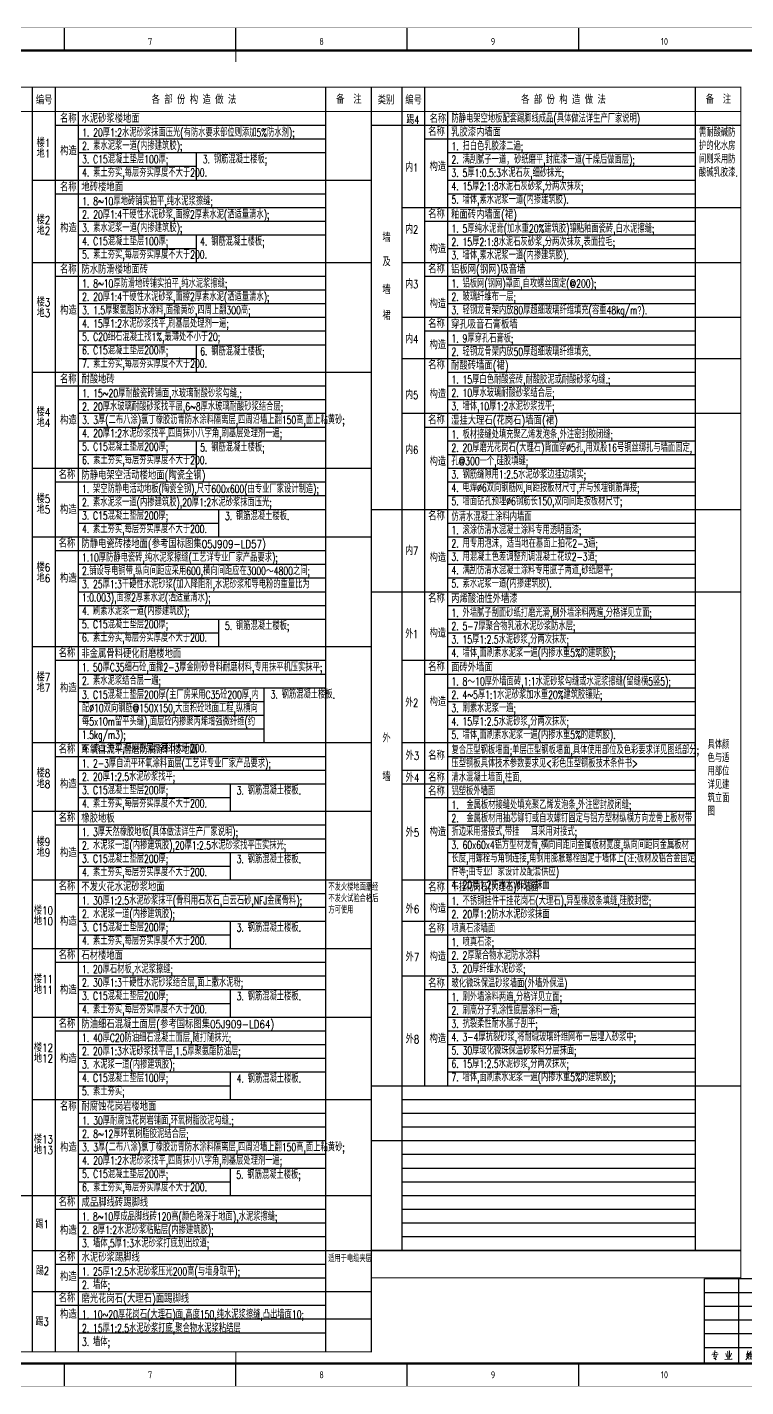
# Model space of a CAD drawing. Extents: x 175045 to 467920, y -30962 to 28493.
# Drawn here: x 218443 to 249878, y -30962 to 28488 of the extents above; entities that cross this region are included whole.
import ezdxf
from ezdxf.enums import TextEntityAlignment as Align

# ---------------------------------------------------------------- set-up
doc = ezdxf.new("R2010")
doc.units = 0
doc.header["$LTSCALE"] = 1000
doc.header["$MEASUREMENT"] = 0
for name, color, linetype in [('HQ2', 7, 'Continuous'), ('PUB_TEXT', 7, 'Continuous'), ('工程做法表', 161, 'Continuous')]:
    doc.layers.add(name, color=color, linetype=linetype)
doc.styles.add('BIGFONT', font='geditxt.shx', dxfattribs={"bigfont": 'haiwenhz.shx'})
doc.styles.add('HZ', font='geditxt.shx', dxfattribs={"width": 0.7, "bigfont": 'dxt.shx'})
doc.styles.get("Standard").update_dxf_attribs({"font": 'GBENOR', "bigfont": 'GBCBIG'})
doc.styles.add('TK', font='geditxt.shx', dxfattribs={"width": 0.75, "bigfont": 'dxt.shx'})

# ---------------------------------------------------------------- blocks, each defined once
blk = doc.blocks.new('GEDI_WK_A11')
at = {"color": 3}
for p, q in [((450, 584), (450, 594)), ((525, 584), (525, 594)), ((600, 584), (600, 594)), ((675, 584), (675, 594)), ((450, 0), (450, 10)), ((525, 0), (525, 10)), ((600, 0), (600, 10)), ((675, 0), (675, 10))]:
    blk.add_line(p, q, dxfattribs=at)
for points, const_width in [([(0, 0), (1050, 0), (1050, 594), (0, 594)], 0.1), ([(25, 10), (1040, 10), (1040, 584), (25, 584)], 1)]:
    blk.add_lwpolyline(points, close=True, dxfattribs=dict(at, const_width=const_width))
at = {"color": 3, "const_width": 0.5}
for points in [[(525, 579), (525, 594)], [(525, 0), (525, 15)]]:
    blk.add_lwpolyline(points, dxfattribs=at)
at = {"color": 3}
for s, p in [('7', (487.5, 588)), ('8', (562.5, 588)), ('9', (637.5, 588)), ('10', (712.5, 588)), ('7', (487.5, 5)), ('8', (562.5, 5)), ('9', (637.5, 5)), ('10', (712.5, 5))]:
    blk.add_text(s, height=3, dxfattribs=at).set_placement(p, align=Align.MIDDLE)
blk = doc.blocks.new('GEDI_HQ2_2012')
at = {"layer": 'HQ2', "color": 2}
for p, q in [((0, 37), (-65, 37)), ((-65, 0), (-65, 37)), ((-50, 0), (-50, 37)), ((-35, 0), (-35, 37)), ((-15, 0), (-15, 37)), ((0, 0), (0, 37)), ((-65, 31), (0, 31)), ((-65, 25), (0, 25)), ((-65, 19), (0, 19)), ((-65, 13), (0, 13)), ((-65, 7), (0, 7)), ((0, 0), (0, 7)), ((-65, 0), (0, 0))]:
    blk.add_line(p, q, dxfattribs=at)
at = {"layer": 'HQ2', "color": 7, "lineweight": 0}
for points in [[(-61.84, 3.75), (-58.95, 3.96), (-59.09, 3.99), (-59.26, 3.96)], [(-61.32, 4.51), (-59.5, 4.74), (-59.61, 4.74), (-59.81, 4.67)], [(-60.48, 5.59), (-60.45, 5.32), (-60.68, 4.06), (-60.94, 2.94), (-61, 3), (-59.61, 3.24), (-59.64, 3.34), (-60.33, 1.98)], [(-60.97, 2.42), (-60.62, 2.15), (-60.39, 1.98), (-60.13, 1.81), (-59.99, 1.67), (-59.9, 1.5)], [(-56.1, 1.64), (-52.83, 1.81), (-52.98, 1.84), (-53.3, 1.77)], [(-55.7, 4.3), (-55.3, 3.17), (-55.24, 2.8)], [(-54.89, 5.32), (-54.83, 5.02), (-54.83, 1.71)], [(-54.16, 5.56), (-54.1, 5.29), (-54.16, 1.74)], [(-53.24, 4.44), (-53.3, 3.99), (-53.67, 3.34), (-54.13, 2.66)], [(-45.7, 4.4), (-45.7, 4.26), (-45.81, 3.69), (-45.9, 3.24), (-45.95, 2.94), (-46.07, 2.69), (-46.25, 2.39), (-46.42, 2.12), (-46.62, 1.84), (-46.85, 1.57)], [(-46.82, 3.96), (-45.72, 4.09)], [(-46.04, 5.53), (-46.04, 5.36), (-46.48, 3), (-46.3, 2.9), (-46.1, 2.73), (-45.92, 2.59), (-45.78, 2.42), (-45.7, 2.25)], [(-45.75, 1.81), (-43.72, 1.91), (-43.93, 1.94), (-44.27, 1.88)], [(-45.12, 4.88), (-45.12, 4.64), (-45.26, 3.99), (-45.4, 3.58), (-45.58, 3.21)], [(-45.29, 3), (-44.07, 3.17), (-44.22, 3.17), (-44.36, 3.11)], [(-45.17, 3.96), (-44.02, 4.06), (-44.1, 4.09), (-44.27, 4.06)], [(-44.71, 5.53), (-44.68, 5.32), (-44.74, 1.88)], [(-39.56, 4.64), (-39.47, 4.61), (-38.17, 4.84), (-38.25, 4.91), (-38.49, 4.57), (-38.74, 4.2), (-39.01, 3.89), (-39.3, 3.58), (-39.62, 3.27), (-39.96, 2.97), (-40.34, 2.69), (-40.4, 2.66), (-40.63, 2.52), (-40.86, 2.36)], [(-39.15, 5.7), (-39.18, 5.46), (-39.53, 4.91), (-39.73, 4.57), (-39.96, 4.26), (-40.25, 3.92), (-40.54, 3.69)], [(-39.88, 4.26), (-39.82, 4.23), (-39.5, 3.92), (-39.47, 3.75), (-39.59, 3.99)], [(-39.73, 3.04), (-39.67, 2.94), (-39.62, 2.08), (-39.59, 1.98), (-39.59, 1.37), (-39.62, 1.64), (-39.62, 1.74), (-38.19, 1.91), (-38.22, 1.91), (-38.37, 1.91), (-38.22, 3.17), (-38.17, 3.11), (-38.25, 3.07), (-39.64, 2.87)], [(-27.95, 4.37), (-27.98, 4.2), (-28.44, 3.58), (-28.47, 3.51), (-28.7, 3.21), (-29.11, 2.83), (-29.31, 2.66), (-29.51, 2.49)], [(-28.5, 5.49), (-28.53, 5.26), (-28.76, 4.74), (-28.96, 4.33), (-29.2, 3.99)], [(-28.99, 1.61), (-26.79, 1.77), (-26.93, 1.77), (-27.25, 1.74)], [(-28.73, 4.81), (-27.89, 4.91)], [(-28.62, 2.66), (-28.47, 2.22), (-28.47, 2.01), (-28.5, 2.29)], [(-28.53, 4.78), (-28.33, 4.26)], [(-27.57, 3.27), (-28.5, 3.14)], [(-28.07, 2.94), (-27.95, 2.42), (-28.01, 2.15), (-28.01, 2.52)], [(-28.01, 4.13), (-26.85, 2.83), (-26.38, 2.83), (-26.85, 2.87), (-27.08, 3.11)], [(-27.43, 5.49), (-27.4, 5.32), (-27.75, 4.37)], [(-27.34, 2.9), (-27.34, 2.66), (-27.69, 1.71)], [(-27.6, 4.71), (-26.56, 4.88)], [(-27.28, 4.67), (-27.02, 4.13)], [(-22.07, 4.64), (-21.98, 4.61), (-20.68, 4.84), (-20.76, 4.91), (-20.99, 4.57), (-21.26, 4.2), (-21.52, 3.89), (-21.81, 3.58), (-22.12, 3.27), (-22.47, 2.97), (-22.85, 2.69), (-22.91, 2.66), (-23.14, 2.52), (-23.37, 2.36)], [(-21.66, 5.7), (-21.69, 5.46), (-22.04, 4.91), (-22.24, 4.57), (-22.47, 4.26), (-22.76, 3.92), (-23.05, 3.69)], [(-22.39, 4.26), (-22.33, 4.23), (-22.01, 3.92), (-21.98, 3.75), (-22.1, 3.99)], [(-22.24, 3.04), (-22.18, 2.94), (-22.12, 2.08), (-22.1, 1.98), (-22.1, 1.37), (-22.12, 1.64), (-22.12, 1.74), (-20.71, 1.91), (-20.74, 1.91), (-20.88, 1.91), (-20.74, 3.17), (-20.68, 3.11), (-20.76, 3.07), (-22.15, 2.87)], [(-11.41, 5.19), (-11.35, 4.84), (-11.32, 4.09), (-11.29, 3.31), (-11.29, 3.21), (-11.29, 2.66), (-11.29, 1.94), (-11.29, 2.18), (-10.17, 2.39), (-9.93, 2.15), (-9.87, 2.46), (-9.87, 2.87), (-9.84, 3.65), (-9.82, 4.47), (-9.82, 5.15), (-9.79, 5.05), (-11.32, 4.81)], [(-11.29, 3.58), (-10.17, 3.79), (-10.28, 3.82), (-10.54, 3.69)], [(-6.17, 2.63), (-4.37, 2.9), (-4.46, 2.94), (-4.57, 2.83)], [(-5.5, 2.42), (-5.53, 2.25), (-5.76, 1.91), (-5.97, 1.67), (-6.17, 1.5)], [(-6.08, 4.57), (-4.37, 4.78)], [(-5.62, 5.49), (-5.56, 5.29), (-5.56, 2.73)], [(-5.53, 3.99), (-5.01, 4.09)], [(-5.5, 3.41), (-5.04, 3.51)], [(-5.04, 2.52), (-4.72, 2.12), (-4.72, 1.94), (-4.83, 2.25)], [(-4.8, 5.7), (-4.75, 5.49), (-4.83, 2.83)], [(-4.14, 5.22), (-4.05, 4.84), (-4.05, 4.09), (-4.08, 3.27), (-4.14, 2.76), (-4.28, 2.22), (-4.46, 1.88), (-4.78, 1.37)], [(-4.08, 3.07), (-4.02, 3.07), (-3.56, 3.17)], [(-4.05, 4.81), (-3.18, 4.98), (-3.27, 5.08), (-3.27, 4.03), (-3.27, 3.96), (-3.24, 2.42), (-3.27, 1.84), (-3.3, 1.5), (-3.33, 1.4), (-3.76, 1.84), (-3.36, 1.54)], [(-4.02, 3.96), (-3.53, 4.06)]]:
    blk.add_lwpolyline(points, dxfattribs=at)
blk.add_text('112233', height=0.0001).set_placement((-22.1, 1.74))
blk = doc.blocks.new('A$C7DF8697A')
for name, p in [('GEDI_WK_A11', (0, 0)), ('GEDI_HQ2_2012', (795, 10))]:
    blk.add_blockref(name, p)
at = {"style": 'TK', "width": 0.85}
for tag, height, p in [('PROJECTNAME', 4.75, (985, 44)), ('PHASE', 4, (1027, 44)), ('DRAWINGNAME', 4.75, (995, 31))]:
    blk.add_attdef(tag, text='', height=height, dxfattribs=at).set_placement(p, align=Align.MIDDLE_CENTER)
for tag, p, height in [('APPROVE', (872, 32.75), 3.5), ('DESIGN', (917, 32.75), 3.5), ('REVIEW1', (872, 25.75), 3.5), ('DRAW', (917, 25.75), 3.5), ('REVIEW2', (872, 18.75), 3.5), ('PROPORTION', (917, 18.75), 3.5), ('DRAWINGNUMBER', (967, 18.5), 4), ('CHECK', (872, 11.75), 3.5), ('DATE', (917, 11.75), 3.5), ('VERSION', (1033, 11.75), 3.5)]:
    blk.add_attdef(tag, p, '', height=height, dxfattribs=at)

msp = doc.modelspace()

# ---------------------------------------------------------------- linework, layer by layer
at = {"layer": '工程做法表'}
for p, q in [((225832.7, 23005), (225832.7, 21805)), ((225840.5, 19405), (225840.5, 18205)), ((225840.5, 14605), (225840.5, 13405)), ((225840.5, 10405), (225840.5, 9205)), ((226804.8, 7405), (226804.8, 6205)), ((226804.8, 2605), (226804.8, 1405)), ((228801.7, -395), (228801.7, -2795)), ((227315.5, -4595), (227315.5, -5795)), ((227315.5, -7595), (227315.5, -8795)), ((227315.5, -10595), (227315.5, -11795)), ((227315.5, -13595), (227315.5, -14795)), ((227315.5, -17195), (227315.5, -18395)), ((227315.5, -21395), (227315.5, -22595))]:
    msp.add_line(p, q, dxfattribs=at)
at = {"layer": '工程做法表', "const_width": 50}
for points in [[(179569.5, 25868.6), (223023.8, 25868.6)], [(179569.5, 25868.6), (233498.2, 25868.6), (233498.2, -29431.4), (217335.1, -29431.4)], [(179569.5, 25868.6), (233498.2, 25868.6), (233498.2, -29431.4), (217335.1, -29431.4)], [(195732.6, 25868.6), (249661.2, 25868.6), (249661.2, -26195), (233498.2, -26195)], [(195732.6, 25868.6), (249661.2, 25868.6), (249658.4, -24995), (233498.2, -24995)], [(217328.7, 24805), (233498.2, 24805)], [(233491.8, 24805), (249661.2, 24805)]]:
    msp.add_lwpolyline(points, dxfattribs=at)
at = {"layer": '工程做法表'}
for points in [[(218666.6, 25868.6), (218666.6, -29431.4)], [(219666.6, 25868.6), (219666.6, -29431.4)], [(231496.8, 25868.6), (231496.8, -29431.4)], [(234830.7, 25868.6), (234830.7, -24995)], [(235829.7, 25868.6), (235829.7, -17795)], [(247660.9, 25868.6), (247660.9, -24995)], [(220666.6, 24805), (220666.6, -29431.4)], [(236830.7, 24805), (236830.7, -17795)], [(219666.6, 24205), (231496.8, 24205)], [(219666.6, 24205), (231496.8, 24205)], [(233499.2, 24205), (249661, 24205)], [(220666.6, 23605), (231496.8, 23605)], [(235830.7, 23605), (247660.9, 23605)], [(220666.6, 23005), (231496.8, 23005)], [(236830.7, 23005), (247660.9, 23005)], [(220666.6, 22405), (225832.7, 22405)], [(236830.7, 22405), (247660.9, 22405)], [(218666.6, 21805), (233498.2, 21805)], [(236830.7, 21805), (247660.9, 21805)], [(219666.6, 21205), (231496.8, 21205)], [(236830.7, 21205), (247660.9, 21205)], [(220666.6, 20605), (231496.8, 20605)], [(234830.7, 20605), (249660.8, 20605)], [(220666.6, 20005), (231496.8, 20005)], [(235830.7, 20005), (247660.9, 20005)], [(220666.6, 19405), (231496.8, 19405)], [(236830.7, 19405), (247660.9, 19405)], [(220666.6, 18805), (225840.5, 18805)], [(236830.7, 18805), (247660.9, 18805)], [(218666.6, 18205), (233498.2, 18205)], [(234829.7, 18205), (249660.7, 18205)], [(219666.6, 17605), (231496.8, 17605)], [(235830.7, 17605), (247660.9, 17605)], [(220666.6, 17005), (231496.8, 17005)], [(236830.7, 17005), (247660.9, 17005)], [(220666.6, 16405), (231496.8, 16405)], [(236830.7, 16405), (247660.9, 16405)], [(220666.6, 15805), (231496.8, 15805)], [(234829.7, 15805), (249660.7, 15805)], [(220666.6, 15205), (231496.8, 15205)], [(235830.7, 15205), (247660.9, 15205)], [(220666.6, 14605), (231496.8, 14605)], [(236830.7, 14605), (247660.9, 14605)], [(220666.6, 14005), (225840.5, 14005)], [(234829.7, 14005), (249660.7, 14005)], [(218666.6, 13405), (233498.2, 13405)], [(236830.7, 13405), (247660.9, 13405)], [(219666.6, 12805), (231496.8, 12805)], [(236830.7, 12805), (247660.9, 12805)], [(220666.6, 12205), (231496.8, 12205)], [(236830.7, 12205), (247660.9, 12205)], [(220666.6, 11605), (231496.8, 11605)], [(234829.7, 11605), (249660.2, 11605)], [(220666.6, 11005), (231496.8, 11005)], [(235829.7, 11005), (247660.9, 11005)], [(220666.6, 10405), (231496.8, 10405)], [(236830.7, 10405), (247660.9, 10405)], [(220666.6, 9805), (225840.5, 9805)], [(236830.7, 9805), (247660.9, 9805)], [(218666.6, 9205), (233498.2, 9205)], [(236829.7, 9205), (247659.9, 9205)], [(219666.6, 8605), (231496.8, 8605)], [(236829.7, 8605), (247660.9, 8605)], [(220666.6, 8005), (231496.8, 8005)], [(236829.7, 8005), (247660.9, 8005)], [(220666.6, 7405), (231496.8, 7405)], [(233498.2, 7405), (249660.3, 7405)], [(220666.6, 6805), (226804.8, 6805)], [(236830.7, 6805), (247660.9, 6805)], [(218666.6, 6205), (233497.9, 6205)], [(236830.7, 6205), (247660.9, 6205)], [(219666.6, 5605), (231496.8, 5605)], [(236830.7, 5605), (247660.9, 5605)], [(220666.6, 5005), (231496.8, 5005)], [(236830.7, 5005), (247660.9, 5005)], [(220666.6, 4405), (231496.8, 4405)], [(236830.7, 4405), (247660.9, 4405)], [(220666.6, 3805), (231496.8, 3805)], [(233498.2, 3805), (249660.1, 3805)], [(220666.6, 3205), (231496.8, 3205)], [(236830.7, 3205), (247660.9, 3205)], [(220666.6, 2605), (231496.8, 2605)], [(236830.7, 2605), (247660.9, 2605)], [(220666.6, 2005), (226804.8, 2005)], [(236830.7, 2005), (247660.9, 2005)], [(218666.6, 1405), (233497.7, 1405)], [(236830.7, 1405), (247660.9, 1405)], [(219666.6, 805), (231496.8, 805)], [(234830.7, 805), (247660.9, 805)], [(220666.6, 205), (231496.8, 205)], [(235830.7, 205), (247660.9, 205)], [(220666.6, -395), (231496.8, -395)], [(236830.7, -395), (247660.9, -395)], [(220666.6, -995), (228801.7, -995)], [(236830.7, -995), (247660.9, -995)], [(220666.6, -1595), (228801.7, -1595)], [(236830.7, -1595), (247660.9, -1595)], [(220666.6, -2195), (228801.7, -2195)], [(236830.7, -2195), (247660.9, -2195)], [(218666.6, -2795), (233497.5, -2795)], [(234830.7, -2795), (247660.9, -2795)], [(219666.6, -3395), (231496.8, -3395)], [(236830.7, -3395), (247660.9, -3395)], [(220666.6, -3995), (231496.8, -3995)], [(234830.7, -3995), (247660.9, -3995)], [(220666.6, -4595), (231496.8, -4595)], [(234830.7, -4595), (247660.9, -4595)], [(220666.6, -5195), (227315.5, -5195)], [(235829.7, -5195), (247660.9, -5195)], [(218666.6, -5795), (233497.3, -5795)], [(236830.7, -5795), (247660.9, -5795)], [(219666.6, -6395), (231496.8, -6395)], [(236830.7, -6395), (247660.9, -6395)], [(220666.6, -6995), (231496.8, -6995)], [(236830.7, -6995), (247660.9, -6995)], [(220666.6, -7595), (231496.8, -7595)], [(236830.7, -7595), (247660.9, -7595)], [(220666.6, -8195), (227315.5, -8195)], [(236830.7, -8195), (247660.9, -8195)], [(218666.6, -8795), (233497.1, -8795)], [(234830.7, -8795), (247660.9, -8795)], [(219666.6, -9395), (231496.8, -9395)], [(235830.7, -9395), (247660.9, -9395)], [(220666.6, -9995), (231496.8, -9995)], [(236830.7, -9995), (247660.9, -9995)], [(220666.6, -10595), (231496.8, -10595)], [(234830.7, -10595), (247660.9, -10595)], [(220666.6, -11195), (227315.5, -11195)], [(235830.7, -11195), (247660.9, -11195)], [(218666.6, -11795), (233498.2, -11795)], [(236829.7, -11795), (247660.9, -11795)], [(219666.6, -12395), (231496.8, -12395)], [(236830.7, -12395), (247660.9, -12395)], [(220666.6, -12995), (231496.8, -12995)], [(234830.7, -12995), (247660.9, -12995)], [(220666.6, -13595), (231496.8, -13595)], [(235829.7, -13595), (247660.9, -13595)], [(220666.6, -14195), (227315.5, -14195)], [(236829.7, -14195), (247660.9, -14195)], [(218666.6, -14795), (233498.2, -14795)], [(236829.7, -14795), (247660.9, -14795)], [(236830.7, -14795), (247660.9, -14795)], [(219666.6, -15395), (231496.8, -15395)], [(236829.7, -15395), (247660.9, -15395)], [(236830.7, -15395), (247660.9, -15395)], [(220666.6, -15995), (231496.8, -15995)], [(236829.7, -15995), (247660.9, -15995)], [(236830.7, -15995), (247660.9, -15995)], [(220666.6, -16595), (231496.8, -16595)], [(236829.7, -16595), (247660.9, -16595)], [(236830.7, -16595), (247660.9, -16595)], [(220666.6, -17195), (231496.8, -17195)], [(236829.7, -17195), (247660.9, -17195)], [(236830.7, -17195), (247660.9, -17195)], [(220666.6, -17795), (227315.5, -17795)], [(233499.2, -17795), (249659.4, -17795)], [(234830.7, -17795), (247660.9, -17795)], [(234830.7, -17795), (247660.9, -17795)], [(236830.7, -17795), (247660.9, -17795)], [(218666.6, -18395), (231496.8, -18395)], [(231496.8, -18395), (233498.2, -18395)], [(234830.7, -18395), (247660.9, -18395)], [(220666.6, -18995), (231496.8, -18995)], [(234830.7, -18995), (247660.9, -18995)], [(220666.6, -19595), (231496.8, -19595)], [(234830.7, -19595), (247660.9, -19595)], [(220666.6, -20195), (231496.8, -20195)], [(233498.2, -20195), (247660.9, -20195)], [(220666.6, -20795), (231496.8, -20795)], [(234830.7, -20795), (247660.9, -20795)], [(220666.6, -21395), (231496.8, -21395)], [(234830.7, -21395), (247660.9, -21395)], [(220666.6, -21995), (227315.5, -21995)], [(234830.7, -21995), (247660.9, -21995)], [(217335.1, -22595), (233498.2, -22595)], [(234830.7, -22595), (247660.9, -22595)], [(219666.6, -23195), (231496.8, -23195)], [(234830.7, -23195), (247660.9, -23195)], [(220666.6, -23795), (231496.8, -23795)], [(234830.7, -23795), (247660.9, -23795)], [(220666.6, -24395), (231496.8, -24395)], [(234830.7, -24395), (247660.9, -24395)], [(218666.6, -24995), (233496.5, -24995)], [(233498.2, -24995), (249658.4, -24995)], [(219666.6, -25595), (231496.8, -25595)], [(220666.6, -26195), (231496.8, -26195)], [(218666.6, -26795), (233496.5, -26795)], [(219666.6, -27395), (231496.8, -27395)], [(220666.6, -27995), (233496.5, -27995)], [(220666.6, -28595), (231496.8, -28595)]]:
    msp.add_lwpolyline(points, dxfattribs=at)

# ---------------------------------------------------------------- block references
at = {"xscale": 100, "yscale": 100, "zscale": 100}
msp.add_blockref('A$C7DF8697A', (175069.5, -30936.7), dxfattribs=at)

# ---------------------------------------------------------------- texts
at = {"layer": 'PUB_TEXT', "linetype": 'Continuous', "style": 'BIGFONT'}
for s, width, p in [('编号', 0.8, (219184.6, 25117)), ('备  注', 0.8, (232516.2, 25147.8)), ('类别', 0.8, (234139.5, 25117)), ('编号', 0.8, (235347.7, 25117)), ('备  注', 0.8, (248679.2, 25147.8)), ('踢4', 0.75, (235316.9, 24266.9)), ('名称', 0.8, (236346.9, 23734.1)), ('楼1', 0.8, (219152.1, 23253.4)), ('地1', 0.8, (219152.1, 22785.4)), ('内1', 0.75, (235266.5, 22175.7)), ('楼2', 0.8, (219152.1, 19882.3)), ('名称', 0.8, (236346.9, 20134.1)), ('地2', 0.8, (219152.1, 19414.3)), ('内2', 0.75, (235266.5, 19471.7)), ('墙', 0.8, (234164.5, 19102.1)), ('及', 0.8, (234164.5, 18044.9)), ('名称', 0.8, (236346.9, 17734.1)), ('内3', 0.75, (235266.5, 17071.7)), ('楼3', 0.8, (219152.1, 16282.3)), ('墙', 0.8, (234164.5, 16826.9)), ('地3', 0.8, (219152.1, 15814.3)), ('裙', 0.8, (234164.5, 15694.5)), ('名称', 0.8, (236346.9, 15334.1)), ('内4', 0.75, (235266.5, 14671.7)), ('名称', 0.8, (236346.9, 13534.1)), ('内5', 0.75, (235266.5, 12229.5)), ('楼4', 0.8, (219152.1, 11482.3)), ('地4', 0.8, (219152.1, 11014.3)), ('名称', 0.8, (236346.9, 11134.1)), ('内6', 0.75, (235266.5, 9829.5)), ('名称', 0.8, (220182.8, 8734.1)), ('楼5', 0.8, (219152.1, 7689.2)), ('地5', 0.8, (219152.1, 7221.2)), ('名称', 0.8, (236346.9, 6934.1)), ('名称', 0.8, (220182.8, 5734.1)), ('内7', 0.75, (235266.5, 5418)), ('楼6', 0.8, (219152.1, 4689.2)), ('地6', 0.8, (219152.1, 4221.2)), ('名称', 0.8, (236346.9, 3334.1)), ('外1', 0.75, (235266.5, 1775.7)), ('名称', 0.8, (220182.8, 934.1)), ('名称', 0.8, (236346.9, 334.1)), ('楼7', 0.8, (219152.1, -110.8)), ('地7', 0.8, (219152.1, -578.8)), ('外2', 0.75, (235266.5, -1224.3)), ('名称', 0.8, (220182.8, -3265.9)), ('外', 0.8, (234164.5, -2782.4)), ('外3', 0.8, (235295.2, -3547.5)), ('名称', 0.8, (236346.9, -3542)), ('楼8', 0.8, (219152.1, -4310.8)), ('墙', 0.8, (234164.5, -4471)), ('外4', 0.8, (235295.2, -4508.3)), ('名称', 0.8, (236346.9, -4502.9)), ('地8', 0.8, (219152.1, -4778.8)), ('名称', 0.8, (236346.9, -5102.9)), ('名称', 0.8, (220182.8, -6265.9)), ('外5', 0.8, (235295.2, -6904.9)), ('楼9', 0.8, (219152.1, -7310.8)), ('地9', 0.8, (219152.1, -7778.8)), ('名称', 0.8, (220182.8, -9265.9)), ('名称', 0.8, (236346.9, -9302.9)), ('楼10', 0.8, (219152.1, -10310.8)), ('外6', 0.8, (235295.2, -10253.2)), ('地10', 0.8, (219152.1, -10778.8)), ('名称', 0.8, (236346.9, -11102.9)), ('名称', 0.8, (220182.8, -12265.9)), ('外7', 0.8, (235295.2, -12353.2)), ('楼11', 0.8, (219152.1, -13310.8)), ('地11', 0.8, (219152.1, -13778.8)), ('名称', 0.8, (236346.9, -13502.9)), ('名称', 0.8, (220182.8, -15265.9)), ('楼12', 0.8, (219152.1, -16310.8)), ('外8', 0.8, (235295.2, -15943.3)), ('地12', 0.8, (219152.1, -16778.8)), ('楼13', 0.8, (219152.1, -20317.7)), ('地13', 0.8, (219152.1, -20785.7)), ('名称', 0.8, (220182.8, -23065.9)), ('踢1', 0.75, (219102.4, -24030.2)), ('名称', 0.8, (220182.8, -25465.9)), ('踢2', 0.75, (219112.9, -26072.2)), ('名称', 0.8, (220182.8, -27265.9)), ('踢3', 0.75, (219102.4, -28289.2))]:
    msp.add_text(s, height=350, dxfattribs=dict(at, width=width)).set_placement(p, align=Align.CENTER)
at = {"layer": 'PUB_TEXT', "linetype": 'Continuous', "style": 'BIGFONT', "width": 0.8}
for s, p in [('各 部 份 构 造 做 法', (223887.9, 25136.2)), ('各 部 份 构 造 做 法', (240051, 25136.2)), ('名称', (219877, 24313.9)), ('水泥砂浆楼地面', (220815.9, 24313.9)), ('名称', (236041.3, 24301.5)), ('乳胶漆内墙面', (236985.8, 23715)), ('构造', (219883.4, 22897.1)), ('构造', (236043.3, 22210.4)), ('名称', (219877, 21313.9)), ('地砖楼地面', (220815.9, 21313.9)), ('釉面砖内墙面(裙) ', (236985.8, 20115)), ('构造', (219883.4, 19526)), ('构造', (236043.3, 18610.4)), ('名称', (219877, 17713.9)), ('防水防滑楼地面砖', (220815.9, 17713.9)), ('铝板网(钢网)吸音墙', (236985.8, 17715)), ('构造', (219883.4, 15926)), ('构造', (236043.3, 16210.4)), ('穿孔吸音石膏板墙', (236985.8, 15315)), ('构造', (236043.3, 14410.4)), ('耐酸砖墙面(裙) ', (236985.8, 13515)), ('名称', (219877, 12913.9)), ('耐酸地砖', (220815.9, 12913.9)), ('构造', (236043.3, 12264.1)), ('构造', (219883.4, 11126)), ('湿挂大理石(花岗石)墙面(裙) ', (236985.8, 11115)), ('构造', (236043.3, 9315.7)), ('防静电架空活动楼地面(陶瓷全钢) ', (220813.7, 8714.9)), ('构造', (219879.2, 7210.4)), ('防静电瓷砖楼地面(参考国标图集05J909-LD57) ', (220813.7, 5714.9)), ('构造', (236043.3, 5116.9)), ('构造', (219879.2, 4210.4)), ('丙烯酸油性外墙漆', (236985.8, 3315)), ('构造', (236043.3, 1810.4)), ('非金属骨料硬化耐磨楼地面 ', (220813.7, 914.9)), ('面砖外墙面', (236985.8, 315)), ('构造', (219879.2, -589.6)), ('构造', (236043.3, -1189.6)), ('环氧自流平耐磨防腐涂料楼地面 ', (220813.7, -3285.1)), ('构造', (219879.2, -4789.6)), ('橡胶地板', (220813.7, -6285.1)), ('构造', (236043.3, -6880.8)), ('构造', (219879.2, -7789.6)), ('不发火花水泥砂浆地面', (220813.7, -9285.1)), ('构造', (236043.3, -10229.1)), ('构造', (219879.2, -10789.6)), ('石材楼地面', (220813.7, -12285.1)), ('构造', (236043.3, -12329.1)), ('构造', (219879.2, -13789.6)), ('防油细石混凝土面层(参考国标图集05J909-LD64)', (220813.7, -15285.1)), ('构造', (236043.3, -15919.2)), ('构造', (219879.2, -16789.6)), ('名称', (219877, -18886.1)), ('耐腐蚀花岗岩楼地面', (220815.9, -18886.1)), ('构造', (219883.4, -20674)), ('成品脚线砖踢脚线', (220821.8, -23085)), ('构造', (219879.2, -24298.5)), ('水泥砂浆踢脚线', (220821.8, -25485)), ('构造', (219879.2, -26330.3)), ('磨光花岗石(大理石)面踢脚线', (220821.8, -27285)), ('构造', (219879.2, -27972.2))]:
    msp.add_text(s, height=350, dxfattribs=at).set_placement(p)
at = {"layer": 'PUB_TEXT', "linetype": 'Continuous', "attachment_point": 1}
for s, insert, char_height, width, style in [('{\\W0.7;\\P防静电架空地板配套踢脚线成品(具体做法详生产厂家说明)}', (237001.3, 25256.1), 350, 10657.664, 'HZ'), ('{\\W0.7;1. 20厚1:2水泥砂浆抹面压光(有防水要求部位则添加5%防水剂);\\P2. 素水泥浆一道(内掺建筑胶);\\P3. C15混凝土垫层100厚;\\P4. 素土夯实,每层夯实厚度不大于200.}', (220846, 24055), 350, 12745.052, 'HZ'), ('{\\W0.7;需耐酸碱防护的化水房间则采用防酸碱乳胶漆.}', (247829.9, 24056), 350, 1831.302, 'HZ'), ('{\\W0.7;1. 扫白色乳胶漆二遍;\\P2. 满刮腻子一道\\fSimSun|b0|i0|c134|p2;，\\Fgeditxt,dxt|c134;砂纸磨平,封底漆一道(干燥后做面层);\\P3. 5厚1:0.5:3水泥石灰,细砂抹光;\\P4. 15厚2:1:8水泥石灰砂浆,分两次抹灰;\\P5. 墙体,素水泥浆一道(内掺建筑胶).}', (237003.2, 23456.1), 350, 8336.461, 'HZ'), ('{\\W0.7;\\P\\P3. 钢筋混凝土楼板;}', (226121.4, 24055), 350, 12745.052, 'HZ'), ('{\\W0.7;1. 8~10厚地砖铺实拍平,纯水泥浆擦缝;\\P2. 20厚1:4干硬性水泥砂浆,面擦2厚素水泥(洒适量清水);\\P3. 素水泥浆一道(内掺建筑胶);\\P4. C15混凝土垫层100厚;\\P5. 素土夯实,每层夯实厚度不大于200.}', (220846, 21055), 350, 12745.052, 'HZ'), ('{\\W0.7;1. 5厚纯水泥膏(加水重20%建筑胶)镶贴釉面瓷砖,白水泥擦缝;\\P2. 15厚2:1:8水泥石灰砂浆,分两次抹灰,表面拉毛;\\P3. 墙体,素水泥浆一道(内掺建筑胶).}', (237003.2, 19856.1), 350, 10657.664, 'HZ'), ('\\P\\P{\\W0.7;4. 钢筋混凝土楼板;\\H1.0714x; }', (226009.9, 20455), 350, 12745.052, 'HZ'), ('{\\W0.7;1. 8~10厚防滑地砖铺实拍平,纯水泥浆擦缝;\\P2. 20厚1:4干硬性水泥砂浆,面擦2厚素水泥(洒适量清水);\\P3. 1.5厚聚氨脂防水涂料,面撒黄砂,四周上翻300高;\\P4. 15厚1:2水泥砂浆找平,刷基层处理剂一遍;\\P5. C20细石混凝土找1%,最薄处不小于20;\\P6. C15混凝土垫层200厚;\\P7. 素土夯实,每层夯实厚度不大于200.}', (220846, 17455), 350, 12745.052, 'HZ'), ('{\\W0.7;1. 铝板网(钢网)罩面,自攻螺丝固定(@200);\\P2. 玻璃纤维布一层;\\P3. 轻钢龙骨架内放80厚超细玻璃纤维填充(容重48kg/m\x8f).}', (237003.2, 17456.1), 350, 10657.664, 'HZ'), ('{\\W0.7;1. 9厚穿孔石膏板;\\P2. 轻钢龙骨架内放50厚超细玻璃纤维填充.}', (237003.2, 15056.1), 350, 10657.664, 'HZ'), ('\\P\\P{\\W0.7;6. 钢筋混凝土楼板;\\H1.0714x; }', (226009.9, 15655), 350, 12745.052, 'HZ'), ('{\\W0.7;1. 15厚白色耐酸瓷砖,耐酸胶泥或耐酸砂浆勾缝.;\\P2. 10厚水玻璃耐酸砂浆结合层;\\H1.033x; \\H0.9681x;\\P3. \\H0.99995x;墙体,10厚1:2水泥砂浆找平;\\H1.022x; }', (237003.2, 13256.1), 350, 10657.664, 'HZ'), ('{\\W0.7;1. 15~20厚耐酸瓷砖铺面,水玻璃耐酸砂浆勾缝.;\\P2. 20厚水玻璃耐酸砂浆找平层,6~8厚水玻璃耐酸砂浆结合层;\\P3. 3厚(二布八涂)氯丁橡胶沥青防水涂料隔离层,四周沿墙上翻150高,面上粘黄砂;\\P4. 20厚1:2水泥砂浆找平,四周抹小八字角,刷基层处理剂一遍;\\P5. C15混凝土垫层200厚;\\P6. 素土夯实,每层夯实厚度不大于200.}', (220846, 12655), 350, 12745.052, 'HZ'), ('{\\W0.7;1. 板材接缝处填充聚乙烯发泡条,外注密封胶闭缝;\\P2. 20厚磨光花岗石(大理石)背面穿∅5孔,用双股16号铜丝绑扎与墙面固定,孔@300一个,硅胶填缝; \\P3. 钢筋缝隙用1:2.5水泥砂浆边挂边填实;\\P4. 电焊∅6双向钢筋网,间距按板材尺寸,并与预埋钢筋焊接;\\P5. 墙面钻孔预埋∅6钢筋长150,双向间距按板材尺寸;}', (237003.2, 10856.1), 350, 10657.664, 'HZ'), ('\\P\\P{\\W0.7;5. 钢筋混凝土楼板;\\H1.0714x; }', (226009.9, 11455), 350, 12745.052, 'HZ'), ('{\\W0.7;\\P1. 架空防静电活动地板(陶瓷全钢),尺寸600x600(由专业厂家设计制造);\\P2. 素水泥浆一道(内掺建筑胶),20厚1:2水泥砂浆抹面压光;\\P3. C15混凝土垫层200厚;\\P4. 素土夯实,每层夯实厚度不大于200.}', (220839.6, 9056.1), 350, 13198.97, 'HZ'), ('\\P\\P{\\W0.7;3. 钢筋混凝土楼板.\\H1.0714x; }', (227093.6, 8455), 350, 12745.052, 'HZ'), ('{\\W0.7;仿清水混凝土涂料内墙面\\P1. 滚涂仿清水混凝土涂料专用透明面漆;\\P2. 用专用泡沫\\fSimSun|b0|i0|c134|p2;，\\Fgeditxt,dxt|c134;适当地在基面上拍花2-3遍;\\P3. 用混凝土色差调整剂调混凝土花纹2-3道;\\P4. 满刮仿清水混凝土涂料专用腻子两道,砂纸磨平;\\P5. 素水泥浆一道(内掺建筑胶).}', (237003.2, 7256.1), 350, 8336.461, 'HZ'), ('{\\W0.7;\\P1.10厚防静电瓷砖,纯水泥浆擦缝(工艺详专业厂家产品要求);\\P2.铺设导电铜带,纵向间距应采用600,横向间距应在3000\\fSimSun|b0|i0|c134|p2;～\\Fgeditxt,dxt|c134;4800之间;\\P3. 25厚1:3干硬性水泥砂浆(加入降阻剂,水泥砂浆和导电粉的重量比为1:0.003),面擦2厚素水泥(洒适量清水);  \\P4. 刷素水泥浆一道(内掺建筑胶); \\P5. C15混凝土垫层200厚;\\P6. 素土夯实,每层夯实厚度不大于200.}', (220839.6, 6056.1), 350, 10657.275, 'HZ'), ('1. 外墙腻子刮面砂纸打磨光滑,{\\C7;刷}外墙涂料两遍,分格详见立面;\\P2. 5-7厚聚合物乳液水泥砂浆防水层;\\P3. 15厚1:2.5水泥砂浆,分两次抹灰;\\P4. 墙体,面刷素水泥浆一遍(内掺水重5%的建筑胶);', (237003.2, 3056.1), 350, 10657.664, 'HZ'), ('\\P\\P{\\W0.7;5. 钢筋混凝土楼板;\\H1.0714x; }', (227093.6, 3655), 350, 12745.052, 'HZ'), ('{\\W0.7;\\P1. 50厚C35细石砼,面撒2-3厚金刚砂骨料耐磨材料,专用抹平机压实抹平;\\P2. 素水泥浆结合层一遍;}', (220839.6, 1256.1), 350, 10657.275, 'HZ'), ('{\\W0.7;1. 8\\fSimSun|b0|i0|c134|p2;～\\Fgeditxt,dxt|c134;10厚外墙面砖,1:1水泥砂浆勾缝或水泥浆擦缝(留缝横5竖5);\\P2. 4~5厚1:1水泥砂浆加水重20%建筑胶镶贴;\\P3. 刷素水泥浆一遍;\\P4. 15厚1:2.5水泥砂浆,分两次抹灰;\\P5. 墙体,面刷素水泥浆一遍(内掺水重5%的建筑胶).}', (237003.2, 56.1), 350, 10657.664, 'HZ'), ('{\\W0.7;\\P3. C15混凝土垫层200厚(主厂房采用C35砼200厚,内配∅10双向钢筋@150X150,大面积砼地面工程,纵横向每5x10m留平头缝),面层砼内掺聚丙烯增强微纤维(约1.5kg/m3);\\P4. 素土夯实,每层夯实厚度不大于200.}', (220839.6, 56.1), 350, 7962.151, 'HZ'), ('\\P{\\W0.7;\\P3. 钢筋混凝土楼板.}', (229090.5, 655), 350, 12745.052, 'HZ'), ('复合压型钢板墙面;单层压型钢板墙面,具体使用部位及色彩要求详见图纸部分;\\P压型钢板具体技术参数要求见<彩色压型钢板技术条件书>', (237003.6, -2943.9), 350, 12745.052, 'HZ'), ('{\\W0.7;具体颜色与适用部位详见建筑立面图}', (248203.7, -2711.3), 350, 1139, 'BIGFONT'), ('{\\W0.7;\\P1. 2-3厚自流平环氧涂料面层(工艺详专业厂家产品要求);\\P2. 20厚1:2.5水泥砂浆找平; \\P3. C15混凝土垫层200厚;\\P4. 素土夯实,每层夯实厚度不大于200.}', (220839.6, -2943.9), 350, 10657.275, 'HZ'), ('清水混凝土墙面,柱面.', (237003.6, -4143.9), 350, 12745.052, 'HZ'), ('\\P\\P{\\W0.7;3. 钢筋混凝土楼板.\\H1.0714x; }', (227604.3, -3545), 350, 12745.052, 'HZ'), ('铝塑板外墙面', (237003.6, -4743.9), 350, 12745.052, 'HZ'), ('{\\W0.7;1.  金属板材接缝处填充聚乙烯发泡条,外注密封胶闭缝;\\P2.  金属板材用抽芯铆钉或自攻螺钉固定与铝方型材纵横方向龙骨上板材带折边采用搭接式,带挂   耳采用对接式; \\P3. 60x60x4铝方型材龙骨,横向间距同金属板材宽度,纵向间距同金属板材长度,用螺栓与角钢连接,角钢用膨胀螺栓固定于墙体上(注:板材及铝合金固定件等;由专业厂家设计及配套供应) \\P4. 20厚1:2防水水泥砂浆抹面}', (237003.2, -5343.9), 350, 10657.664, 'HZ'), ('{\\W0.7;\\P1. 3厚天然橡胶地板(具体做法详生产厂家说明);\\P2. 水泥浆一道(内掺建筑胶),20厚1:2.5水泥砂浆找平压实抹光; \\P3. C15混凝土垫层200厚;\\P4. 素土夯实,每层夯实厚度不大于200.}', (220839.6, -5943.9), 350, 10657.275, 'HZ'), ('\\P\\P{\\W0.7;3. 钢筋混凝土楼板.\\H1.0714x; }', (227604.3, -6545), 350, 12745.052, 'HZ'), ('干挂花岗石(大理石)外墙面', (237003.6, -8943.9), 350, 12745.052, 'HZ'), ('{\\W0.7;\\P1. 30厚1:2.5水泥砂浆抹平(骨料用石灰石,白云石砂,NFJ金属骨料);\\P2. 水泥浆一道(内掺建筑胶); \\P3. C15混凝土垫层200厚;\\P4. 素土夯实,每层夯实厚度不大于200.}', (220839.6, -8943.9), 350, 10657.275, 'HZ'), ('{\\W0.7;不发火楼地面需经\\P不发火试验合格后\\P方可使用}', (231618.9, -8960.4), 300, 12745.052, 'HZ'), ('{\\W0.7;1. 不锈钢挂件干挂花岗石(大理石),异型橡胶条填缝,硅胶封密;\\P2. 20厚1:2防水水泥砂浆抹面}', (237003.2, -9543.9), 350, 10657.664, 'HZ'), ('\\P\\P{\\W0.7;3. 钢筋混凝土楼板.\\H1.0714x; }', (227604.3, -9545), 350, 12745.052, 'HZ'), ('喷真石漆墙面', (237003.6, -10743.9), 350, 12745.052, 'HZ'), ('{\\W0.7;1. 喷真石漆;\\P2. 2厚聚合物水泥防水涂料\\P3. 20厚纤维水泥砂浆;}', (237003.2, -11343.9), 350, 10657.664, 'HZ'), ('{\\W0.7;\\P1. 20厚石材板,水泥浆擦缝;\\P2. 30厚1:3干硬性水泥砂浆结合层,面上撒水泥粉; \\P3. C15混凝土垫层200厚;\\P4. 素土夯实,每层夯实厚度不大于200.}', (220839.6, -11943.9), 350, 10657.275, 'HZ'), ('玻化微珠保温砂浆墙面(外墙外保温)', (237003.6, -13143.9), 350, 12745.052, 'HZ'), ('\\P\\P{\\W0.7;3. 钢筋混凝土楼板.\\H1.0714x; }', (227604.3, -12545), 350, 12745.052, 'HZ'), ('{\\W0.7;1. 刷外墙涂料两遍,分格详见立面;\\P2. 刷高分子乳涂性底层涂料一遍;\\P3. 抗裂柔性耐水腻子刮平;\\P4. 3-4厚抗裂砂浆,将耐碱玻璃纤维网布一层埋入砂浆中;\\P5. 30厚玻化微珠保温砂浆料分层抹面;\\P6. 15厚1:2.5水泥砂浆,分两次抹灰;\\P7. 墙体,面刷素水泥浆一遍(内掺水重5%的建筑胶);}', (237003.2, -13743.9), 350, 10657.664, 'HZ'), ('{\\W0.7;\\P1. 40厚C20防油细石混凝土面层,随打随抹光;\\P2. 20厚1:3水泥砂浆找平层,1.5厚聚氨酯防油层;\\P3. 水泥浆一道(内掺建筑胶);\\P4. C15混凝土垫层100厚;\\P5. 素土夯实;}', (220839.6, -14943.9), 350, 10657.275, 'HZ'), ('\\P\\P{\\W0.7;4. 钢筋混凝土楼板.\\H1.0714x; }', (227604.3, -16145), 350, 12745.052, 'HZ'), ('{\\W0.7;1. 30厚耐腐蚀花岗岩铺面,环氧树脂胶泥勾缝.;\\P2. 8~12厚环氧树脂胶泥结合层;\\P3. 3厚(二布八涂)氯丁橡胶沥青防水涂料隔离层,四周沿墙上翻150高,面上粘黄砂;\\P4. 20厚1:2水泥砂浆找平,四周抹小八字角,刷基层处理剂一遍;\\P5. C15混凝土垫层200厚;\\P6. 素土夯实,每层夯实厚度不大于200.}', (220846, -19145), 350, 12745.052, 'HZ'), ('\\P\\P{\\W0.7;5. 钢筋混凝土楼板;\\H1.0714x; }', (227590.7, -20345), 350, 12745.052, 'HZ'), ('{\\W0.7;1. 8~10厚成品脚线砖120高(颜色略深于地面),水泥浆擦缝;\\P2. 8厚1:2水泥砂浆粘贴层(内掺建筑胶);\\P3. 墙体,5厚1:3水泥砂浆打底划出纹道;}', (220839.2, -23343.9), 350, 10657.664, 'HZ'), ('适用于电缆夹层', (231609.4, -25203.7), 300, 1918.962, 'HZ'), ('{\\W0.7;1. 25厚1:2.5水泥砂浆压光200高(与墙身取平);\\P2. 墙体;}', (220839.2, -25743.9), 350, 10657.664, 'HZ'), ('{\\W0.7;1. 10~20厚花岗石(大理石)面,高度150,纯水泥浆擦缝,凸出墙面10;\\H1.0881x; }', (220839.2, -27622.2), 350, 10657.664, 'HZ'), ('{\\W0.7;2. 15厚1:2.5水泥砂浆打底,聚合物水泥浆粘结层\\H1.0714x; }', (220839.2, -28222.2), 350, 10657.664, 'HZ'), ('{\\W0.7;3. 墙体;\\H1.0714x; }', (220839.2, -28822.2), 350, 10657.664, 'HZ')]:
    msp.add_mtext(s, dxfattribs=dict(at, insert=insert, char_height=char_height, width=width, style=style))

doc.saveas('drawing.dxf')
